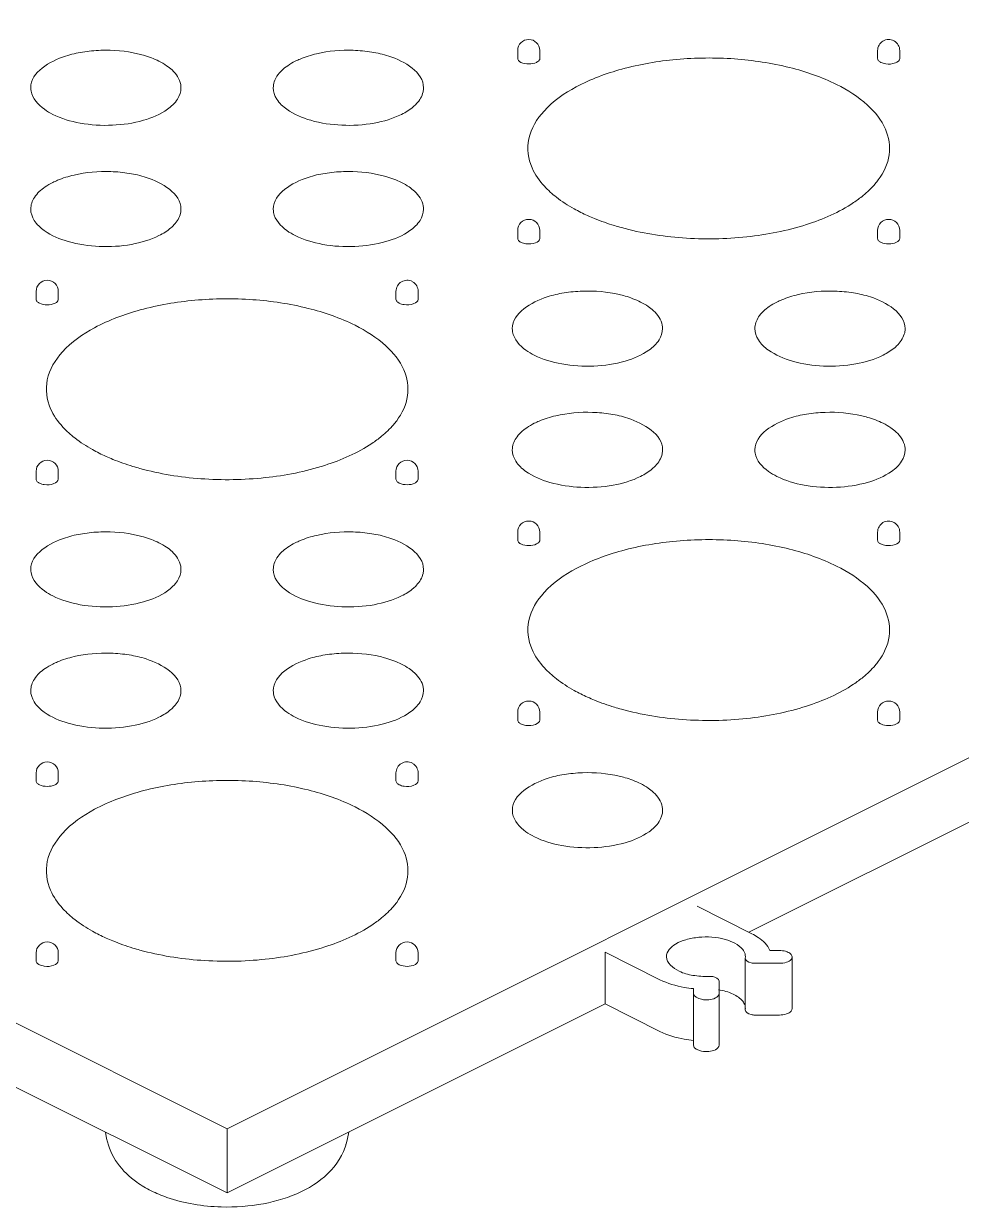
# Model space of a CAD drawing. Header units: millimetres. Extents: x 438 to 4638, y 478 to 3448.
# Drawn here: x 2987.7 to 3047.1, y 2394.3 to 2469.3 of the extents above; entities that cross this region are included whole.
import ezdxf

# ---------------------------------------------------------------- set-up
doc = ezdxf.new("R2010")
doc.units = ezdxf.units.MM

msp = doc.modelspace()

# ---------------------------------------------------------------- linework, layer by layer
at = {"lineweight": 5}
for p, q in [((3000.616, 2399.243), (2784.832, 2507.135)), ((3216.4, 2507.135), (3000.616, 2399.243)), ((3019.028, 2467.061), (3019.028, 2467.564)), ((3019.438, 2468.202), (3019.435, 2468.2)), ((3020.432, 2467.061), (3020.432, 2467.564)), ((3041.832, 2467.061), (3041.832, 2467.564)), ((3043.236, 2467.061), (3043.236, 2467.564)), ((3019.028, 2455.659), (3019.028, 2456.161)), ((3020.432, 2455.659), (3020.432, 2456.161)), ((3041.832, 2455.659), (3041.832, 2456.161)), ((3043.236, 2455.659), (3043.236, 2456.161)), ((2988.922, 2452.944), (2988.919, 2452.942)), ((2988.512, 2451.803), (2988.512, 2452.305)), ((2989.916, 2451.803), (2989.916, 2452.305)), ((3011.316, 2451.803), (3011.316, 2452.305)), ((3012.72, 2451.803), (3012.72, 2452.305)), ((2988.512, 2440.401), (2988.512, 2440.903)), ((2989.916, 2440.401), (2989.916, 2440.903)), ((3011.316, 2440.401), (3011.316, 2440.903)), ((3012.72, 2440.401), (3012.72, 2440.903)), ((3019.028, 2436.545), (3019.028, 2437.047)), ((3020.432, 2436.545), (3020.432, 2437.047)), ((3041.832, 2436.545), (3041.832, 2437.047)), ((3043.236, 2436.545), (3043.236, 2437.047)), ((3071.393, 2430.561), (3033.671, 2411.7)), ((3019.028, 2425.143), (3019.028, 2425.645)), ((3020.432, 2425.143), (3020.432, 2425.645)), ((3041.832, 2425.143), (3041.832, 2425.645)), ((3043.236, 2425.143), (3043.236, 2425.645)), ((2988.512, 2421.287), (2988.512, 2421.789)), ((2989.916, 2421.287), (2989.916, 2421.789)), ((3011.316, 2421.287), (3011.316, 2421.789)), ((3012.72, 2421.287), (3012.72, 2421.789)), ((3030.394, 2413.339), (3033.868, 2411.602)), ((3035, 2410.536), (3035.611, 2410.536)), ((2988.512, 2409.885), (2988.512, 2410.387)), ((2989.916, 2409.885), (2989.916, 2410.387)), ((3011.316, 2409.885), (3011.316, 2410.387)), ((3012.72, 2409.885), (3012.72, 2410.387)), ((3028.042, 2408.689), (3024.568, 2410.426)), ((3024.568, 2407.149), (3024.568, 2410.426)), ((3033.451, 2410.055), (3033.455, 2410.145)), ((3033.451, 2406.778), (3033.451, 2410.01)), ((3036.419, 2410.132), (3036.419, 2406.855)), ((3035.611, 2409.727), (3034.06, 2409.727)), ((3031.791, 2408.593), (3031.791, 2404.541)), ((3030.174, 2404.541), (3030.174, 2408.123)), ((3000.616, 2395.173), (2976.664, 2407.149)), ((3024.568, 2407.149), (3000.616, 2395.173)), ((3028.042, 2405.412), (3024.568, 2407.149)), ((3035.611, 2406.45), (3034.06, 2406.45)), ((2992.982, 2398.623), (2992.901, 2399.03)), ((3000.616, 2399.243), (3000.616, 2395.173)), ((3008.25, 2398.623), (3008.331, 2399.03))]:
    msp.add_line(p, q, dxfattribs=at)
for centre, radius, start, end in [((3019.73, 2467.564), 0.702, 0, 180), ((3042.534, 2467.564), 0.702, 61.60439, 180), ((3042.534, 2467.564), 0.702, 0, 59.73746), ((2996.489, 2465.204), 1.203, 359.97906, 9.90823), ((2989.374, 2465.203), 1.203, 179.97906, 189.90823), ((3025.667, 2463.647), 6.814, 227.83628, 232.08199), ((3004.743, 2457.518), 1.203, 179.97906, 189.90823), ((3011.858, 2457.519), 1.203, 359.97906, 9.90823), ((3028.532, 2468.35), 12.337, 243.50589, 247.92841), ((3019.73, 2456.161), 0.702, 0, 180), ((3042.534, 2456.161), 0.702, 0, 180), ((2989.214, 2452.305), 0.702, 0, 180), ((3012.018, 2452.305), 0.702, 61.60439, 180), ((3012.018, 2452.305), 0.702, 0, 59.73746), ((3019.89, 2449.945), 1.203, 179.97906, 189.90823), ((3027.005, 2449.946), 1.203, 359.97906, 9.90823), ((2995.151, 2448.389), 6.814, 227.83628, 232.08199), ((2998.016, 2453.092), 12.337, 243.50589, 247.92841), ((3035.26, 2442.26), 1.203, 179.97906, 189.90823), ((3042.374, 2442.261), 1.203, 359.97906, 9.90823), ((2989.214, 2440.903), 0.702, 0, 180), ((3012.018, 2440.903), 0.702, 0, 180), ((3019.73, 2437.047), 0.702, 0, 180), ((3042.534, 2437.047), 0.702, 61.60439, 180), ((3042.534, 2437.047), 0.702, 0, 59.73746), ((2989.374, 2434.687), 1.203, 179.97906, 189.90823), ((2996.489, 2434.687), 1.203, 359.97906, 9.90823), ((3025.667, 2433.131), 6.814, 227.83628, 232.08199), ((3011.858, 2427.003), 1.203, 359.97906, 9.90823), ((3004.743, 2427.002), 1.203, 179.97906, 189.90823), ((3019.73, 2425.645), 0.702, 0, 180), ((3028.532, 2437.833), 12.337, 243.50589, 247.92841), ((3042.534, 2425.645), 0.702, 0, 180), ((2989.214, 2421.789), 0.702, 0, 180), ((3012.018, 2421.789), 0.702, 61.60439, 180), ((3012.018, 2421.789), 0.702, 0, 59.73746), ((3027.006, 2419.429), 1.203, 359.97906, 9.90823), ((3019.891, 2419.428), 1.203, 179.97906, 189.90823), ((2995.151, 2417.873), 6.814, 227.83628, 232.08199), ((2998.016, 2422.575), 12.337, 243.50589, 247.92841), ((2989.214, 2410.387), 0.702, 0, 180), ((3012.018, 2410.387), 0.702, 0, 180)]:
    msp.add_arc(centre, radius, start, end, dxfattribs=at)
for points, knots in [([(2988.171, 2465.203), (2988.172, 2466.197), (2989.815, 2467.132), (2991.459, 2467.489), (2993.009, 2467.641), (2994.186, 2467.537), (2994.943, 2467.36)], [0, 0, 0, 0, 0.392375, 0.538072, 0.692789, 1, 1, 1, 1]), ([(3006.289, 2467.36), (3007.046, 2467.537), (3008.223, 2467.641), (3009.773, 2467.489), (3011.417, 2467.132), (3013.06, 2466.197), (3013.061, 2465.203)], [0, 0, 0, 0, 0.307211, 0.461928, 0.607625, 1, 1, 1, 1]), ([(2994.943, 2467.36), (2995.067, 2467.332), (2995.53, 2467.211), (2995.983, 2467.044), (2996.298, 2466.886)], [0, 0, 0, 0, 0.265295, 1, 1, 1, 1]), ([(3004.934, 2466.886), (3005.035, 2466.936), (3005.471, 2467.135), (3005.931, 2467.277), (3006.289, 2467.36)], [0, 0, 0, 0, 0.233733, 1, 1, 1, 1]), ([(3019.052, 2466.971), (3019.079, 2466.92), (3019.143, 2466.863), (3019.213, 2466.824), (3019.234, 2466.813)], [0, 0, 0, 0, 0.712516, 1, 1, 1, 1]), ([(3019.234, 2466.813), (3019.385, 2466.738), (3019.73, 2466.683), (3020.075, 2466.738), (3020.226, 2466.813)], [0, 0, 0, 0, 0.499885, 1, 1, 1, 1]), ([(3019.939, 2460.129), (3019.692, 2460.691), (3019.526, 2462.077), (3020.714, 2463.983), (3022.847, 2465.453), (3025.733, 2466.522), (3029.131, 2467.099), (3032.722, 2467.131), (3036.157, 2466.616), (3038.293, 2465.884), (3039.236, 2465.412)], [0, 0, 0, 0, 0.078775, 0.164918, 0.273604, 0.406369, 0.556496, 0.713298, 0.864779, 1, 1, 1, 1]), ([(3020.226, 2466.813), (3020.257, 2466.828), (3020.35, 2466.882), (3020.432, 2466.985), (3020.432, 2467.061)], [0, 0, 0, 0, 0.307677, 1, 1, 1, 1]), ([(3041.856, 2466.971), (3041.884, 2466.92), (3041.947, 2466.863), (3042.017, 2466.824), (3042.038, 2466.813)], [0, 0, 0, 0, 0.714475, 1, 1, 1, 1]), ([(3042.353, 2466.722), (3042.555, 2466.695), (3042.877, 2466.695), (3043.236, 2466.931), (3043.236, 2467.061)], [0, 0, 0, 0, 0.61016, 1, 1, 1, 1]), ([(2996.78, 2466.604), (2996.901, 2466.521), (2997.296, 2466.215), (2997.612, 2465.763), (2997.674, 2465.411)], [0, 0, 0, 0, 0.290409, 1, 1, 1, 1]), ([(3003.54, 2465.203), (3003.54, 2465.461), (3003.747, 2466.036), (3004.191, 2466.424), (3004.452, 2466.604)], [0, 0, 0, 0, 0.448376, 1, 1, 1, 1]), ([(3039.236, 2465.412), (3039.936, 2465.062), (3041.15, 2464.299), (3042.438, 2462.736), (3042.737, 2460.9), (3042.22, 2459.828), (3041.875, 2459.364)], [0, 0, 0, 0, 0.307753, 0.557418, 0.772592, 1, 1, 1, 1]), ([(2989.565, 2463.52), (2989.38, 2463.613), (2988.796, 2463.949), (2988.271, 2464.525), (2988.189, 2464.996)], [0, 0, 0, 0, 0.301911, 1, 1, 1, 1]), ([(2997.692, 2465.203), (2997.692, 2464.954), (2997.499, 2464.398), (2997.079, 2464.015), (2996.831, 2463.838)], [0, 0, 0, 0, 0.450829, 1, 1, 1, 1]), ([(3004.401, 2463.838), (3004.154, 2464.015), (3003.733, 2464.398), (3003.54, 2464.954), (3003.54, 2465.203)], [0, 0, 0, 0, 0.549171, 1, 1, 1, 1]), ([(3013.061, 2465.203), (3013.061, 2465.116), (3013.021, 2464.743), (3012.81, 2464.406), (3012.615, 2464.197)], [0, 0, 0, 0, 0.233438, 1, 1, 1, 1]), ([(2996.831, 2463.838), (2996.378, 2463.514), (2995.224, 2463.038), (2993.33, 2462.762), (2991.367, 2462.881), (2990.109, 2463.248), (2989.565, 2463.52)], [0, 0, 0, 0, 0.22187, 0.48602, 0.757803, 1, 1, 1, 1]), ([(3011.667, 2463.52), (3011.123, 2463.248), (3009.865, 2462.881), (3007.902, 2462.762), (3006.008, 2463.038), (3004.854, 2463.514), (3004.401, 2463.838)], [0, 0, 0, 0, 0.242197, 0.51398, 0.77813, 1, 1, 1, 1]), ([(3012.615, 2464.197), (3012.555, 2464.132), (3012.272, 2463.863), (3011.936, 2463.655), (3011.667, 2463.52)], [0, 0, 0, 0, 0.227969, 1, 1, 1, 1]), ([(3021.093, 2458.596), (3020.965, 2458.713), (3020.508, 2459.163), (3020.128, 2459.7), (3019.939, 2460.129)], [0, 0, 0, 0, 0.270676, 1, 1, 1, 1]), ([(2989.565, 2459.202), (2989.665, 2459.252), (2990.101, 2459.45), (2990.562, 2459.592), (2990.919, 2459.676)], [0, 0, 0, 0, 0.233733, 1, 1, 1, 1]), ([(2990.919, 2459.676), (2991.677, 2459.853), (2992.853, 2459.957), (2994.403, 2459.804), (2996.048, 2459.447), (2997.691, 2458.512), (2997.692, 2457.519)], [0, 0, 0, 0, 0.307211, 0.461928, 0.607625, 1, 1, 1, 1]), ([(3003.54, 2457.519), (3003.541, 2458.512), (3005.184, 2459.447), (3006.829, 2459.804), (3008.379, 2459.957), (3009.555, 2459.853), (3010.313, 2459.676)], [0, 0, 0, 0, 0.392375, 0.538072, 0.692789, 1, 1, 1, 1]), ([(3010.313, 2459.676), (3010.436, 2459.647), (3010.9, 2459.526), (3011.352, 2459.359), (3011.667, 2459.202)], [0, 0, 0, 0, 0.265295, 1, 1, 1, 1]), ([(3041.875, 2459.364), (3041.81, 2459.277), (3041.523, 2458.919), (3041.189, 2458.6), (3040.919, 2458.379)], [0, 0, 0, 0, 0.237015, 1, 1, 1, 1]), ([(2988.171, 2457.519), (2988.171, 2457.776), (2988.378, 2458.352), (2988.822, 2458.74), (2989.083, 2458.919)], [0, 0, 0, 0, 0.448376, 1, 1, 1, 1]), ([(3012.149, 2458.919), (3012.27, 2458.836), (3012.665, 2458.53), (3012.982, 2458.078), (3013.043, 2457.726)], [0, 0, 0, 0, 0.290409, 1, 1, 1, 1]), ([(3023.028, 2457.308), (3022.885, 2457.38), (3022.347, 2457.664), (3021.833, 2457.995), (3021.48, 2458.271)], [0, 0, 0, 0, 0.263158, 1, 1, 1, 1]), ([(3040.31, 2457.928), (3039.396, 2457.318), (3037.177, 2456.356), (3033.487, 2455.634), (3029.517, 2455.57), (3026.863, 2455.994), (3025.603, 2456.341)], [0, 0, 0, 0, 0.217513, 0.471777, 0.74107, 1, 1, 1, 1]), ([(2989.032, 2456.153), (2988.784, 2456.33), (2988.364, 2456.713), (2988.171, 2457.269), (2988.171, 2457.519)], [0, 0, 0, 0, 0.549171, 1, 1, 1, 1]), ([(2997.692, 2457.519), (2997.692, 2457.432), (2997.651, 2457.059), (2997.441, 2456.721), (2997.246, 2456.513)], [0, 0, 0, 0, 0.233438, 1, 1, 1, 1]), ([(3004.934, 2455.835), (3004.75, 2455.928), (3004.165, 2456.264), (3003.64, 2456.841), (3003.558, 2457.311)], [0, 0, 0, 0, 0.301911, 1, 1, 1, 1]), ([(3013.061, 2457.519), (3013.061, 2457.269), (3012.868, 2456.713), (3012.448, 2456.33), (3012.2, 2456.153)], [0, 0, 0, 0, 0.450829, 1, 1, 1, 1]), ([(2997.246, 2456.513), (2997.185, 2456.448), (2996.902, 2456.179), (2996.567, 2455.97), (2996.298, 2455.835)], [0, 0, 0, 0, 0.227969, 1, 1, 1, 1]), ([(3025.603, 2456.341), (3025.454, 2456.382), (3024.877, 2456.55), (3024.309, 2456.749), (3023.896, 2456.917)], [0, 0, 0, 0, 0.257593, 1, 1, 1, 1]), ([(2996.298, 2455.835), (2995.754, 2455.564), (2994.495, 2455.197), (2992.533, 2455.077), (2990.639, 2455.354), (2989.485, 2455.83), (2989.032, 2456.153)], [0, 0, 0, 0, 0.242197, 0.51398, 0.77813, 1, 1, 1, 1]), ([(3012.2, 2456.153), (3011.747, 2455.83), (3010.593, 2455.354), (3008.699, 2455.077), (3006.737, 2455.197), (3005.478, 2455.564), (3004.934, 2455.835)], [0, 0, 0, 0, 0.22187, 0.48602, 0.757803, 1, 1, 1, 1]), ([(3019.052, 2455.569), (3019.08, 2455.518), (3019.143, 2455.461), (3019.213, 2455.422), (3019.234, 2455.411)], [0, 0, 0, 0, 0.714475, 1, 1, 1, 1]), ([(3019.549, 2455.32), (3019.751, 2455.293), (3020.073, 2455.293), (3020.432, 2455.529), (3020.432, 2455.659)], [0, 0, 0, 0, 0.61016, 1, 1, 1, 1]), ([(3041.856, 2455.569), (3041.884, 2455.518), (3041.947, 2455.461), (3042.017, 2455.422), (3042.038, 2455.411)], [0, 0, 0, 0, 0.712516, 1, 1, 1, 1]), ([(3043.031, 2455.411), (3043.061, 2455.426), (3043.154, 2455.48), (3043.236, 2455.583), (3043.236, 2455.659)], [0, 0, 0, 0, 0.307677, 1, 1, 1, 1]), ([(3042.038, 2455.411), (3042.189, 2455.336), (3042.534, 2455.281), (3042.879, 2455.336), (3043.031, 2455.411)], [0, 0, 0, 0, 0.499885, 1, 1, 1, 1]), ([(2989.423, 2444.87), (2989.176, 2445.433), (2989.01, 2446.818), (2990.197, 2448.725), (2992.331, 2450.194), (2995.217, 2451.264), (2998.615, 2451.84), (3002.206, 2451.873), (3005.641, 2451.357), (3007.777, 2450.626), (3008.72, 2450.154)], [0, 0, 0, 0, 0.078775, 0.164918, 0.273604, 0.406369, 0.556496, 0.713298, 0.864779, 1, 1, 1, 1]), ([(2989.71, 2451.555), (2989.741, 2451.57), (2989.834, 2451.624), (2989.916, 2451.727), (2989.916, 2451.803)], [0, 0, 0, 0, 0.307677, 1, 1, 1, 1]), ([(3011.836, 2451.464), (3012.039, 2451.437), (3012.36, 2451.437), (3012.72, 2451.673), (3012.72, 2451.803)], [0, 0, 0, 0, 0.61016, 1, 1, 1, 1]), ([(3018.687, 2449.945), (3018.688, 2450.939), (3020.331, 2451.874), (3021.976, 2452.231), (3023.526, 2452.383), (3024.702, 2452.279), (3025.46, 2452.102)], [0, 0, 0, 0, 0.392375, 0.538072, 0.692789, 1, 1, 1, 1]), ([(3025.46, 2452.102), (3025.583, 2452.074), (3026.047, 2451.953), (3026.499, 2451.786), (3026.814, 2451.628)], [0, 0, 0, 0, 0.265295, 1, 1, 1, 1]), ([(3035.451, 2451.628), (3035.551, 2451.678), (3035.987, 2451.877), (3036.448, 2452.019), (3036.805, 2452.102)], [0, 0, 0, 0, 0.233733, 1, 1, 1, 1]), ([(3036.805, 2452.102), (3037.562, 2452.279), (3038.739, 2452.383), (3040.289, 2452.231), (3041.933, 2451.874), (3043.576, 2450.939), (3043.577, 2449.945)], [0, 0, 0, 0, 0.307211, 0.461928, 0.607625, 1, 1, 1, 1]), ([(2988.536, 2451.712), (2988.563, 2451.662), (2988.627, 2451.605), (2988.697, 2451.566), (2988.718, 2451.555)], [0, 0, 0, 0, 0.712516, 1, 1, 1, 1]), ([(2988.718, 2451.555), (2988.869, 2451.48), (2989.214, 2451.425), (2989.559, 2451.48), (2989.71, 2451.555)], [0, 0, 0, 0, 0.499885, 1, 1, 1, 1]), ([(3011.34, 2451.712), (3011.367, 2451.662), (3011.431, 2451.605), (3011.501, 2451.565), (3011.522, 2451.555)], [0, 0, 0, 0, 0.714475, 1, 1, 1, 1]), ([(3027.296, 2451.346), (3027.417, 2451.263), (3027.812, 2450.957), (3028.129, 2450.505), (3028.19, 2450.153)], [0, 0, 0, 0, 0.290409, 1, 1, 1, 1]), ([(3034.056, 2449.945), (3034.056, 2450.202), (3034.263, 2450.778), (3034.707, 2451.166), (3034.968, 2451.346)], [0, 0, 0, 0, 0.448376, 1, 1, 1, 1]), ([(3008.72, 2450.154), (3009.42, 2449.804), (3010.633, 2449.041), (3011.922, 2447.478), (3012.221, 2445.642), (3011.704, 2444.57), (3011.359, 2444.106)], [0, 0, 0, 0, 0.307753, 0.557418, 0.772592, 1, 1, 1, 1]), ([(3020.081, 2448.262), (3019.897, 2448.354), (3019.312, 2448.691), (3018.787, 2449.267), (3018.705, 2449.738)], [0, 0, 0, 0, 0.301911, 1, 1, 1, 1]), ([(3028.208, 2449.945), (3028.208, 2449.695), (3028.015, 2449.139), (3027.595, 2448.757), (3027.347, 2448.58)], [0, 0, 0, 0, 0.450829, 1, 1, 1, 1]), ([(3034.917, 2448.58), (3034.67, 2448.757), (3034.249, 2449.139), (3034.057, 2449.695), (3034.056, 2449.945)], [0, 0, 0, 0, 0.549171, 1, 1, 1, 1]), ([(3043.577, 2449.945), (3043.577, 2449.858), (3043.537, 2449.485), (3043.326, 2449.148), (3043.131, 2448.939)], [0, 0, 0, 0, 0.233438, 1, 1, 1, 1]), ([(3043.131, 2448.939), (3043.071, 2448.874), (3042.788, 2448.605), (3042.452, 2448.397), (3042.183, 2448.262)], [0, 0, 0, 0, 0.227969, 1, 1, 1, 1]), ([(3027.347, 2448.58), (3026.894, 2448.256), (3025.74, 2447.78), (3023.846, 2447.504), (3021.884, 2447.623), (3020.625, 2447.99), (3020.081, 2448.262)], [0, 0, 0, 0, 0.22187, 0.48602, 0.757803, 1, 1, 1, 1]), ([(3042.183, 2448.262), (3041.639, 2447.99), (3040.381, 2447.623), (3038.418, 2447.504), (3036.524, 2447.78), (3035.371, 2448.256), (3034.917, 2448.58)], [0, 0, 0, 0, 0.242197, 0.51398, 0.77813, 1, 1, 1, 1]), ([(2990.577, 2443.338), (2990.448, 2443.455), (2989.991, 2443.905), (2989.612, 2444.442), (2989.423, 2444.87)], [0, 0, 0, 0, 0.270676, 1, 1, 1, 1]), ([(3020.081, 2443.944), (3020.181, 2443.994), (3020.618, 2444.192), (3021.078, 2444.334), (3021.436, 2444.418)], [0, 0, 0, 0, 0.233733, 1, 1, 1, 1]), ([(3021.436, 2444.418), (3022.193, 2444.595), (3023.37, 2444.699), (3024.92, 2444.546), (3026.564, 2444.189), (3028.207, 2443.254), (3028.208, 2442.261)], [0, 0, 0, 0, 0.307211, 0.461928, 0.607625, 1, 1, 1, 1]), ([(3034.056, 2442.261), (3034.057, 2443.254), (3035.7, 2444.189), (3037.345, 2444.546), (3038.895, 2444.699), (3040.071, 2444.595), (3040.829, 2444.418)], [0, 0, 0, 0, 0.392375, 0.538072, 0.692789, 1, 1, 1, 1]), ([(3040.829, 2444.418), (3040.952, 2444.389), (3041.416, 2444.268), (3041.868, 2444.101), (3042.183, 2443.944)], [0, 0, 0, 0, 0.265295, 1, 1, 1, 1]), ([(3011.359, 2444.106), (3011.294, 2444.019), (3011.007, 2443.661), (3010.673, 2443.342), (3010.403, 2443.12)], [0, 0, 0, 0, 0.237015, 1, 1, 1, 1]), ([(3018.687, 2442.261), (3018.687, 2442.518), (3018.894, 2443.094), (3019.338, 2443.482), (3019.599, 2443.661)], [0, 0, 0, 0, 0.448376, 1, 1, 1, 1]), ([(3042.666, 2443.661), (3042.786, 2443.578), (3043.182, 2443.272), (3043.498, 2442.82), (3043.559, 2442.468)], [0, 0, 0, 0, 0.290409, 1, 1, 1, 1]), ([(2992.512, 2442.05), (2992.369, 2442.122), (2991.831, 2442.406), (2991.317, 2442.737), (2990.964, 2443.013)], [0, 0, 0, 0, 0.263158, 1, 1, 1, 1]), ([(3009.793, 2442.67), (3008.88, 2442.059), (3006.661, 2441.098), (3002.97, 2440.376), (2999, 2440.312), (2996.347, 2440.736), (2995.087, 2441.083)], [0, 0, 0, 0, 0.217513, 0.471777, 0.74107, 1, 1, 1, 1]), ([(3019.548, 2440.895), (3019.3, 2441.072), (3018.88, 2441.455), (3018.687, 2442.011), (3018.687, 2442.261)], [0, 0, 0, 0, 0.549171, 1, 1, 1, 1]), ([(3028.208, 2442.261), (3028.208, 2442.174), (3028.168, 2441.801), (3027.957, 2441.463), (3027.762, 2441.255)], [0, 0, 0, 0, 0.233438, 1, 1, 1, 1]), ([(3035.451, 2440.577), (3035.266, 2440.67), (3034.681, 2441.006), (3034.156, 2441.582), (3034.074, 2442.053)], [0, 0, 0, 0, 0.301911, 1, 1, 1, 1]), ([(3043.577, 2442.261), (3043.577, 2442.011), (3043.384, 2441.455), (3042.964, 2441.072), (3042.716, 2440.895)], [0, 0, 0, 0, 0.450829, 1, 1, 1, 1]), ([(2995.087, 2441.083), (2994.937, 2441.124), (2994.361, 2441.291), (2993.793, 2441.491), (2993.38, 2441.659)], [0, 0, 0, 0, 0.257593, 1, 1, 1, 1]), ([(3026.814, 2440.577), (3026.27, 2440.305), (3025.012, 2439.939), (3023.049, 2439.819), (3021.155, 2440.095), (3020.001, 2440.572), (3019.548, 2440.895)], [0, 0, 0, 0, 0.242197, 0.51398, 0.77813, 1, 1, 1, 1]), ([(3027.762, 2441.255), (3027.702, 2441.19), (3027.419, 2440.921), (3027.083, 2440.712), (3026.814, 2440.577)], [0, 0, 0, 0, 0.227969, 1, 1, 1, 1]), ([(3042.716, 2440.895), (3042.263, 2440.572), (3041.109, 2440.095), (3039.216, 2439.819), (3037.253, 2439.939), (3035.995, 2440.305), (3035.451, 2440.577)], [0, 0, 0, 0, 0.22187, 0.48602, 0.757803, 1, 1, 1, 1]), ([(2988.536, 2440.31), (2988.563, 2440.26), (2988.627, 2440.203), (2988.697, 2440.163), (2988.718, 2440.153)], [0, 0, 0, 0, 0.714475, 1, 1, 1, 1]), ([(2989.032, 2440.062), (2989.234, 2440.035), (2989.556, 2440.035), (2989.916, 2440.271), (2989.916, 2440.401)], [0, 0, 0, 0, 0.61016, 1, 1, 1, 1]), ([(3011.34, 2440.31), (3011.367, 2440.26), (3011.431, 2440.203), (3011.501, 2440.163), (3011.522, 2440.153)], [0, 0, 0, 0, 0.712516, 1, 1, 1, 1]), ([(3011.522, 2440.153), (3011.673, 2440.078), (3012.018, 2440.023), (3012.363, 2440.078), (3012.514, 2440.153)], [0, 0, 0, 0, 0.499885, 1, 1, 1, 1]), ([(3012.514, 2440.153), (3012.545, 2440.168), (3012.638, 2440.222), (3012.72, 2440.325), (3012.72, 2440.401)], [0, 0, 0, 0, 0.307677, 1, 1, 1, 1]), ([(2988.171, 2434.687), (2988.172, 2435.68), (2989.815, 2436.616), (2991.459, 2436.972), (2993.009, 2437.125), (2994.186, 2437.021), (2994.943, 2436.844)], [0, 0, 0, 0, 0.392375, 0.538072, 0.692789, 1, 1, 1, 1]), ([(2994.943, 2436.844), (2995.067, 2436.815), (2995.53, 2436.695), (2995.983, 2436.527), (2996.298, 2436.37)], [0, 0, 0, 0, 0.265295, 1, 1, 1, 1]), ([(3004.934, 2436.37), (3005.035, 2436.42), (3005.471, 2436.619), (3005.931, 2436.761), (3006.289, 2436.844)], [0, 0, 0, 0, 0.233733, 1, 1, 1, 1]), ([(3006.289, 2436.844), (3007.046, 2437.021), (3008.223, 2437.125), (3009.773, 2436.972), (3011.417, 2436.616), (3013.06, 2435.68), (3013.061, 2434.687)], [0, 0, 0, 0, 0.307211, 0.461928, 0.607625, 1, 1, 1, 1]), ([(2996.78, 2436.088), (2996.901, 2436.005), (2997.296, 2435.699), (2997.612, 2435.247), (2997.674, 2434.894)], [0, 0, 0, 0, 0.290409, 1, 1, 1, 1]), ([(3003.54, 2434.687), (3003.54, 2434.944), (3003.747, 2435.52), (3004.191, 2435.908), (3004.452, 2436.088)], [0, 0, 0, 0, 0.448376, 1, 1, 1, 1]), ([(3019.052, 2436.454), (3019.079, 2436.404), (3019.143, 2436.347), (3019.213, 2436.307), (3019.234, 2436.297)], [0, 0, 0, 0, 0.712516, 1, 1, 1, 1]), ([(3019.234, 2436.297), (3019.385, 2436.222), (3019.73, 2436.167), (3020.075, 2436.221), (3020.226, 2436.297)], [0, 0, 0, 0, 0.499885, 1, 1, 1, 1]), ([(3019.939, 2429.612), (3019.692, 2430.175), (3019.526, 2431.56), (3020.714, 2433.467), (3022.847, 2434.936), (3025.733, 2436.006), (3029.131, 2436.582), (3032.722, 2436.614), (3036.157, 2436.099), (3038.293, 2435.368), (3039.236, 2434.896)], [0, 0, 0, 0, 0.078775, 0.164918, 0.273604, 0.406369, 0.556496, 0.713298, 0.864779, 1, 1, 1, 1]), ([(3020.226, 2436.297), (3020.257, 2436.312), (3020.35, 2436.366), (3020.432, 2436.469), (3020.432, 2436.545)], [0, 0, 0, 0, 0.307677, 1, 1, 1, 1]), ([(3041.856, 2436.454), (3041.884, 2436.404), (3041.947, 2436.347), (3042.017, 2436.307), (3042.038, 2436.297)], [0, 0, 0, 0, 0.714475, 1, 1, 1, 1]), ([(3042.353, 2436.206), (3042.555, 2436.179), (3042.877, 2436.179), (3043.236, 2436.415), (3043.236, 2436.545)], [0, 0, 0, 0, 0.61016, 1, 1, 1, 1]), ([(2997.692, 2434.687), (2997.692, 2434.437), (2997.499, 2433.881), (2997.079, 2433.498), (2996.831, 2433.322)], [0, 0, 0, 0, 0.450829, 1, 1, 1, 1]), ([(3004.401, 2433.322), (3004.154, 2433.498), (3003.733, 2433.881), (3003.54, 2434.437), (3003.54, 2434.687)], [0, 0, 0, 0, 0.549171, 1, 1, 1, 1]), ([(3013.061, 2434.687), (3013.061, 2434.6), (3013.021, 2434.227), (3012.81, 2433.89), (3012.615, 2433.681)], [0, 0, 0, 0, 0.233438, 1, 1, 1, 1]), ([(3039.236, 2434.896), (3039.936, 2434.546), (3041.15, 2433.783), (3042.438, 2432.22), (3042.737, 2430.384), (3042.22, 2429.312), (3041.875, 2428.848)], [0, 0, 0, 0, 0.307753, 0.557418, 0.772592, 1, 1, 1, 1]), ([(2989.565, 2433.004), (2989.38, 2433.096), (2988.796, 2433.433), (2988.271, 2434.009), (2988.189, 2434.48)], [0, 0, 0, 0, 0.301911, 1, 1, 1, 1]), ([(2996.831, 2433.322), (2996.378, 2432.998), (2995.224, 2432.522), (2993.33, 2432.246), (2991.367, 2432.365), (2990.109, 2432.732), (2989.565, 2433.004)], [0, 0, 0, 0, 0.22187, 0.48602, 0.757803, 1, 1, 1, 1]), ([(3011.667, 2433.004), (3011.123, 2432.732), (3009.865, 2432.365), (3007.902, 2432.246), (3006.008, 2432.522), (3004.854, 2432.998), (3004.401, 2433.322)], [0, 0, 0, 0, 0.242197, 0.51398, 0.77813, 1, 1, 1, 1]), ([(3012.615, 2433.681), (3012.555, 2433.616), (3012.272, 2433.347), (3011.936, 2433.138), (3011.667, 2433.004)], [0, 0, 0, 0, 0.227969, 1, 1, 1, 1]), ([(2990.919, 2429.16), (2991.677, 2429.336), (2992.853, 2429.44), (2994.403, 2429.288), (2996.048, 2428.931), (2997.691, 2427.996), (2997.692, 2427.002)], [0, 0, 0, 0, 0.307211, 0.461928, 0.607625, 1, 1, 1, 1]), ([(3003.54, 2427.002), (3003.541, 2427.996), (3005.184, 2428.931), (3006.829, 2429.288), (3008.379, 2429.44), (3009.555, 2429.336), (3010.313, 2429.16)], [0, 0, 0, 0, 0.392375, 0.538072, 0.692789, 1, 1, 1, 1]), ([(3021.093, 2428.08), (3020.965, 2428.197), (3020.508, 2428.647), (3020.128, 2429.184), (3019.939, 2429.612)], [0, 0, 0, 0, 0.270676, 1, 1, 1, 1]), ([(2989.565, 2428.686), (2989.665, 2428.736), (2990.101, 2428.934), (2990.562, 2429.076), (2990.919, 2429.16)], [0, 0, 0, 0, 0.233733, 1, 1, 1, 1]), ([(3010.313, 2429.16), (3010.436, 2429.131), (3010.9, 2429.01), (3011.352, 2428.843), (3011.667, 2428.686)], [0, 0, 0, 0, 0.265295, 1, 1, 1, 1]), ([(3041.875, 2428.848), (3041.81, 2428.76), (3041.523, 2428.403), (3041.189, 2428.084), (3040.919, 2427.862)], [0, 0, 0, 0, 0.237015, 1, 1, 1, 1]), ([(2988.171, 2427.002), (2988.171, 2427.26), (2988.378, 2427.836), (2988.822, 2428.224), (2989.083, 2428.403)], [0, 0, 0, 0, 0.448376, 1, 1, 1, 1]), ([(3012.149, 2428.403), (3012.27, 2428.32), (3012.665, 2428.014), (3012.982, 2427.562), (3013.043, 2427.21)], [0, 0, 0, 0, 0.290409, 1, 1, 1, 1]), ([(3023.028, 2426.792), (3022.885, 2426.864), (3022.347, 2427.147), (3021.833, 2427.479), (3021.48, 2427.755)], [0, 0, 0, 0, 0.263158, 1, 1, 1, 1]), ([(3040.31, 2427.412), (3039.396, 2426.801), (3037.177, 2425.84), (3033.487, 2425.118), (3029.517, 2425.054), (3026.863, 2425.477), (3025.603, 2425.825)], [0, 0, 0, 0, 0.217513, 0.471777, 0.74107, 1, 1, 1, 1]), ([(2989.032, 2425.637), (2988.784, 2425.814), (2988.364, 2426.197), (2988.171, 2426.753), (2988.171, 2427.002)], [0, 0, 0, 0, 0.549171, 1, 1, 1, 1]), ([(2997.692, 2427.002), (2997.692, 2426.916), (2997.651, 2426.543), (2997.441, 2426.205), (2997.246, 2425.996)], [0, 0, 0, 0, 0.233438, 1, 1, 1, 1]), ([(3004.934, 2425.319), (3004.75, 2425.412), (3004.165, 2425.748), (3003.64, 2426.324), (3003.558, 2426.795)], [0, 0, 0, 0, 0.301911, 1, 1, 1, 1]), ([(3013.061, 2427.002), (3013.061, 2426.753), (3012.868, 2426.197), (3012.448, 2425.814), (3012.2, 2425.637)], [0, 0, 0, 0, 0.450829, 1, 1, 1, 1]), ([(3025.603, 2425.825), (3025.454, 2425.866), (3024.877, 2426.033), (3024.309, 2426.233), (3023.896, 2426.401)], [0, 0, 0, 0, 0.257593, 1, 1, 1, 1]), ([(2996.298, 2425.319), (2995.754, 2425.047), (2994.495, 2424.681), (2992.533, 2424.561), (2990.639, 2424.837), (2989.485, 2425.313), (2989.032, 2425.637)], [0, 0, 0, 0, 0.242197, 0.51398, 0.77813, 1, 1, 1, 1]), ([(2997.246, 2425.996), (2997.185, 2425.932), (2996.902, 2425.663), (2996.567, 2425.454), (2996.298, 2425.319)], [0, 0, 0, 0, 0.227969, 1, 1, 1, 1]), ([(3012.2, 2425.637), (3011.747, 2425.313), (3010.593, 2424.837), (3008.699, 2424.561), (3006.737, 2424.681), (3005.478, 2425.047), (3004.934, 2425.319)], [0, 0, 0, 0, 0.22187, 0.48602, 0.757803, 1, 1, 1, 1]), ([(3019.052, 2425.052), (3019.08, 2425.002), (3019.143, 2424.945), (3019.213, 2424.905), (3019.234, 2424.895)], [0, 0, 0, 0, 0.714475, 1, 1, 1, 1]), ([(3019.549, 2424.804), (3019.751, 2424.777), (3020.073, 2424.777), (3020.432, 2425.013), (3020.432, 2425.143)], [0, 0, 0, 0, 0.61016, 1, 1, 1, 1]), ([(3041.856, 2425.052), (3041.884, 2425.002), (3041.947, 2424.945), (3042.017, 2424.905), (3042.038, 2424.895)], [0, 0, 0, 0, 0.712516, 1, 1, 1, 1]), ([(3042.038, 2424.895), (3042.189, 2424.819), (3042.534, 2424.765), (3042.879, 2424.819), (3043.031, 2424.895)], [0, 0, 0, 0, 0.499885, 1, 1, 1, 1]), ([(3043.031, 2424.895), (3043.061, 2424.91), (3043.154, 2424.964), (3043.236, 2425.067), (3043.236, 2425.143)], [0, 0, 0, 0, 0.307677, 1, 1, 1, 1]), ([(3018.688, 2419.428), (3018.689, 2420.422), (3020.332, 2421.357), (3021.977, 2421.714), (3023.527, 2421.866), (3024.703, 2421.762), (3025.461, 2421.586)], [0, 0, 0, 0, 0.392375, 0.538072, 0.692789, 1, 1, 1, 1]), ([(2988.536, 2421.196), (2988.563, 2421.146), (2988.627, 2421.089), (2988.697, 2421.049), (2988.718, 2421.039)], [0, 0, 0, 0, 0.712516, 1, 1, 1, 1]), ([(2988.718, 2421.039), (2988.869, 2420.963), (2989.214, 2420.909), (2989.559, 2420.963), (2989.71, 2421.039)], [0, 0, 0, 0, 0.499885, 1, 1, 1, 1]), ([(2989.423, 2414.354), (2989.176, 2414.917), (2989.01, 2416.302), (2990.197, 2418.209), (2992.331, 2419.678), (2995.217, 2420.748), (2998.615, 2421.324), (3002.206, 2421.356), (3005.641, 2420.841), (3007.777, 2420.11), (3008.72, 2419.638)], [0, 0, 0, 0, 0.078775, 0.164918, 0.273604, 0.406369, 0.556496, 0.713298, 0.864779, 1, 1, 1, 1]), ([(2989.71, 2421.039), (2989.741, 2421.054), (2989.834, 2421.108), (2989.916, 2421.211), (2989.916, 2421.287)], [0, 0, 0, 0, 0.307677, 1, 1, 1, 1]), ([(3011.34, 2421.196), (3011.367, 2421.146), (3011.431, 2421.089), (3011.501, 2421.049), (3011.522, 2421.039)], [0, 0, 0, 0, 0.714475, 1, 1, 1, 1]), ([(3011.836, 2420.948), (3012.039, 2420.921), (3012.36, 2420.921), (3012.72, 2421.157), (3012.72, 2421.287)], [0, 0, 0, 0, 0.61016, 1, 1, 1, 1]), ([(3025.461, 2421.586), (3025.584, 2421.557), (3026.048, 2421.436), (3026.5, 2421.269), (3026.815, 2421.112)], [0, 0, 0, 0, 0.265295, 1, 1, 1, 1]), ([(3027.297, 2420.829), (3027.418, 2420.746), (3027.813, 2420.44), (3028.13, 2419.988), (3028.191, 2419.636)], [0, 0, 0, 0, 0.290409, 1, 1, 1, 1]), ([(3008.72, 2419.638), (3009.42, 2419.288), (3010.633, 2418.524), (3011.922, 2416.962), (3012.221, 2415.126), (3011.704, 2414.054), (3011.359, 2413.59)], [0, 0, 0, 0, 0.307753, 0.557418, 0.772592, 1, 1, 1, 1]), ([(3020.082, 2417.745), (3019.898, 2417.838), (3019.313, 2418.174), (3018.788, 2418.75), (3018.706, 2419.221)], [0, 0, 0, 0, 0.301911, 1, 1, 1, 1]), ([(3028.209, 2419.428), (3028.209, 2419.179), (3028.016, 2418.623), (3027.596, 2418.24), (3027.348, 2418.063)], [0, 0, 0, 0, 0.450829, 1, 1, 1, 1]), ([(3027.348, 2418.063), (3026.895, 2417.739), (3025.741, 2417.263), (3023.847, 2416.987), (3021.885, 2417.107), (3020.626, 2417.473), (3020.082, 2417.745)], [0, 0, 0, 0, 0.22187, 0.48602, 0.757803, 1, 1, 1, 1]), ([(2990.577, 2412.822), (2990.448, 2412.938), (2989.991, 2413.388), (2989.612, 2413.926), (2989.423, 2414.354)], [0, 0, 0, 0, 0.270676, 1, 1, 1, 1]), ([(3011.359, 2413.59), (3011.294, 2413.502), (3011.007, 2413.144), (3010.673, 2412.826), (3010.403, 2412.604)], [0, 0, 0, 0, 0.237015, 1, 1, 1, 1]), ([(2992.512, 2411.534), (2992.369, 2411.606), (2991.831, 2411.889), (2991.317, 2412.221), (2990.964, 2412.497)], [0, 0, 0, 0, 0.263158, 1, 1, 1, 1]), ([(3009.793, 2412.154), (3008.88, 2411.543), (3006.661, 2410.582), (3002.97, 2409.86), (2999, 2409.796), (2996.347, 2410.219), (2995.087, 2410.567)], [0, 0, 0, 0, 0.217513, 0.471777, 0.74107, 1, 1, 1, 1]), ([(3033.289, 2410.597), (3033.027, 2410.936), (3032.043, 2411.361), (3030.783, 2411.451), (3029.711, 2411.254), (3028.943, 2410.966), (3028.453, 2410.474), (3028.453, 2410.145)], [0, 0, 0, 0, 0.234261, 0.5407, 0.690411, 0.82047, 1, 1, 1, 1]), ([(3033.868, 2411.602), (3034.006, 2411.533), (3034.458, 2411.276), (3034.867, 2410.881), (3035, 2410.536)], [0, 0, 0, 0, 0.293676, 1, 1, 1, 1]), ([(2995.087, 2410.567), (2994.937, 2410.608), (2994.361, 2410.775), (2993.793, 2410.975), (2993.38, 2411.143)], [0, 0, 0, 0, 0.257593, 1, 1, 1, 1]), ([(3033.457, 2410.145), (3033.457, 2410.264), (3033.407, 2410.428), (3033.316, 2410.562), (3033.289, 2410.597)], [0, 0, 0, 0, 0.729296, 1, 1, 1, 1]), ([(3035.611, 2410.536), (3035.741, 2410.536), (3035.912, 2410.516), (3036.074, 2410.464), (3036.111, 2410.449)], [0, 0, 0, 0, 0.766508, 1, 1, 1, 1]), ([(2988.536, 2409.794), (2988.563, 2409.743), (2988.627, 2409.687), (2988.697, 2409.647), (2988.718, 2409.637)], [0, 0, 0, 0, 0.714475, 1, 1, 1, 1]), ([(2989.032, 2409.546), (2989.234, 2409.519), (2989.556, 2409.519), (2989.916, 2409.755), (2989.916, 2409.885)], [0, 0, 0, 0, 0.61016, 1, 1, 1, 1]), ([(3011.34, 2409.794), (3011.367, 2409.744), (3011.431, 2409.687), (3011.501, 2409.647), (3011.522, 2409.637)], [0, 0, 0, 0, 0.712516, 1, 1, 1, 1]), ([(3012.514, 2409.637), (3012.545, 2409.652), (3012.638, 2409.706), (3012.72, 2409.809), (3012.72, 2409.885)], [0, 0, 0, 0, 0.307677, 1, 1, 1, 1]), ([(3028.453, 2410.145), (3028.454, 2409.74), (3029.166, 2409.18), (3030.144, 2408.934), (3030.799, 2408.885), (3031.137, 2408.897)], [0, 0, 0, 0, 0.386721, 0.677283, 1, 1, 1, 1]), ([(3034.06, 2409.727), (3033.978, 2409.727), (3033.76, 2409.74), (3033.428, 2409.898), (3033.451, 2410.055)], [0, 0, 0, 0, 0.340556, 1, 1, 1, 1]), ([(3036.419, 2410.132), (3036.419, 2410.076), (3036.338, 2409.907), (3036.028, 2409.765), (3035.762, 2409.727), (3035.611, 2409.727)], [0, 0, 0, 0, 0.171507, 0.531423, 1, 1, 1, 1]), ([(3036.111, 2410.449), (3036.156, 2410.432), (3036.29, 2410.37), (3036.419, 2410.235), (3036.419, 2410.132)], [0, 0, 0, 0, 0.318316, 1, 1, 1, 1]), ([(3011.522, 2409.637), (3011.673, 2409.561), (3012.018, 2409.507), (3012.363, 2409.561), (3012.514, 2409.637)], [0, 0, 0, 0, 0.499885, 1, 1, 1, 1]), ([(3030.174, 2408.123), (3029.976, 2408.142), (3029.246, 2408.241), (3028.524, 2408.448), (3028.042, 2408.689)], [0, 0, 0, 0, 0.26934, 1, 1, 1, 1]), ([(3031.137, 2408.897), (3031.219, 2408.9), (3031.448, 2408.891), (3031.791, 2408.759), (3031.791, 2408.593)], [0, 0, 0, 0, 0.330935, 1, 1, 1, 1]), ([(3031.791, 2407.818), (3031.791, 2407.694), (3031.538, 2407.48), (3031.125, 2407.407), (3030.649, 2407.407), (3030.174, 2407.61), (3030.174, 2407.818)], [0, 0, 0, 0, 0.196386, 0.422921, 0.670262, 1, 1, 1, 1]), ([(3033.29, 2407.318), (3033.136, 2407.519), (3032.629, 2407.849), (3032.067, 2408.002), (3031.745, 2408.055)], [0, 0, 0, 0, 0.436748, 1, 1, 1, 1]), ([(3033.457, 2406.868), (3033.457, 2406.986), (3033.407, 2407.15), (3033.317, 2407.284), (3033.29, 2407.318)], [0, 0, 0, 0, 0.729359, 1, 1, 1, 1]), ([(3034.06, 2406.45), (3033.978, 2406.45), (3033.76, 2406.463), (3033.428, 2406.621), (3033.451, 2406.778)], [0, 0, 0, 0, 0.340556, 1, 1, 1, 1]), ([(3036.419, 2406.855), (3036.419, 2406.799), (3036.337, 2406.631), (3036.028, 2406.487), (3035.762, 2406.45), (3035.611, 2406.45)], [0, 0, 0, 0, 0.171787, 0.531269, 1, 1, 1, 1]), ([(3030.174, 2404.846), (3029.976, 2404.865), (3029.246, 2404.964), (3028.524, 2405.171), (3028.042, 2405.412)], [0, 0, 0, 0, 0.26934, 1, 1, 1, 1]), ([(3031.791, 2404.541), (3031.791, 2404.417), (3031.537, 2404.203), (3031.125, 2404.13), (3030.649, 2404.13), (3030.174, 2404.333), (3030.174, 2404.541)], [0, 0, 0, 0, 0.196387, 0.42297, 0.670307, 1, 1, 1, 1]), ([(2992.982, 2398.623), (2993.093, 2398.064), (2993.58, 2396.988), (2994.425, 2396.189), (2994.89, 2395.858)], [0, 0, 0, 0, 0.499592, 1, 1, 1, 1]), ([(3000.239, 2394.291), (3001.134, 2394.265), (3002.879, 2394.391), (3005.306, 2395.118), (3007.319, 2396.462), (3008.103, 2397.882), (3008.25, 2398.623)], [0, 0, 0, 0, 0.274382, 0.531637, 0.768545, 1, 1, 1, 1]), ([(2995.801, 2395.314), (2996.124, 2395.153), (2997.536, 2394.569), (2999.075, 2394.324), (3000.239, 2394.291)], [0, 0, 0, 0, 0.236578, 1, 1, 1, 1])]:
    msp.add_open_spline(points, degree=3, knots=knots, dxfattribs=at)
for points in [[(2996.298, 2466.886), (2996.464, 2466.803), (2996.627, 2466.709), (2996.78, 2466.604)], [(3004.452, 2466.604), (3004.605, 2466.709), (3004.768, 2466.803), (3004.934, 2466.886)], [(3019.028, 2467.061), (3019.028, 2467.03), (3019.037, 2466.998), (3019.052, 2466.971)], [(3041.832, 2467.061), (3041.832, 2467.03), (3041.841, 2466.998), (3041.856, 2466.971)], [(3042.038, 2466.813), (3042.136, 2466.764), (3042.244, 2466.737), (3042.353, 2466.722)], [(2989.083, 2458.919), (2989.236, 2459.025), (2989.398, 2459.118), (2989.565, 2459.202)], [(3011.667, 2459.202), (3011.834, 2459.118), (3011.996, 2459.025), (3012.149, 2458.919)], [(3040.919, 2458.379), (3040.724, 2458.218), (3040.52, 2458.068), (3040.31, 2457.928)], [(3019.028, 2455.659), (3019.028, 2455.628), (3019.037, 2455.596), (3019.052, 2455.569)], [(3041.832, 2455.659), (3041.832, 2455.628), (3041.841, 2455.596), (3041.856, 2455.569)], [(3019.234, 2455.411), (3019.332, 2455.362), (3019.44, 2455.335), (3019.549, 2455.32)], [(2988.512, 2451.803), (2988.512, 2451.772), (2988.521, 2451.74), (2988.536, 2451.712)], [(3011.316, 2451.803), (3011.316, 2451.772), (3011.325, 2451.74), (3011.34, 2451.712)], [(3011.522, 2451.555), (3011.619, 2451.506), (3011.728, 2451.479), (3011.836, 2451.464)], [(3026.814, 2451.628), (3026.981, 2451.545), (3027.143, 2451.451), (3027.296, 2451.346)], [(3034.968, 2451.346), (3035.122, 2451.451), (3035.284, 2451.545), (3035.451, 2451.628)], [(3019.599, 2443.661), (3019.752, 2443.767), (3019.915, 2443.86), (3020.081, 2443.944)], [(3042.183, 2443.944), (3042.35, 2443.86), (3042.512, 2443.767), (3042.666, 2443.661)], [(3010.403, 2443.12), (3010.207, 2442.96), (3010.003, 2442.81), (3009.793, 2442.67)], [(2988.512, 2440.401), (2988.512, 2440.37), (2988.521, 2440.338), (2988.536, 2440.31)], [(2988.718, 2440.153), (2988.815, 2440.104), (2988.924, 2440.077), (2989.032, 2440.062)], [(3011.316, 2440.401), (3011.316, 2440.37), (3011.325, 2440.338), (3011.34, 2440.31)], [(2996.298, 2436.37), (2996.464, 2436.287), (2996.627, 2436.193), (2996.78, 2436.088)], [(3004.452, 2436.088), (3004.605, 2436.193), (3004.768, 2436.287), (3004.934, 2436.37)], [(3019.028, 2436.545), (3019.028, 2436.514), (3019.037, 2436.482), (3019.052, 2436.454)], [(3041.832, 2436.545), (3041.832, 2436.514), (3041.841, 2436.482), (3041.856, 2436.454)], [(3042.038, 2436.297), (3042.136, 2436.248), (3042.244, 2436.221), (3042.353, 2436.206)], [(2989.083, 2428.403), (2989.236, 2428.509), (2989.398, 2428.602), (2989.565, 2428.686)], [(3011.667, 2428.686), (3011.834, 2428.602), (3011.996, 2428.509), (3012.149, 2428.403)], [(3040.919, 2427.862), (3040.724, 2427.702), (3040.52, 2427.552), (3040.31, 2427.412)], [(3019.028, 2425.143), (3019.028, 2425.112), (3019.037, 2425.08), (3019.052, 2425.052)], [(3019.234, 2424.895), (3019.332, 2424.846), (3019.44, 2424.819), (3019.549, 2424.804)], [(3041.832, 2425.143), (3041.832, 2425.112), (3041.841, 2425.08), (3041.856, 2425.052)], [(2988.512, 2421.287), (2988.512, 2421.256), (2988.521, 2421.224), (2988.536, 2421.196)], [(3011.316, 2421.287), (3011.316, 2421.256), (3011.325, 2421.224), (3011.34, 2421.196)], [(3011.522, 2421.039), (3011.619, 2420.99), (3011.728, 2420.963), (3011.836, 2420.948)], [(3026.815, 2421.112), (3026.982, 2421.028), (3027.144, 2420.935), (3027.297, 2420.829)], [(3010.403, 2412.604), (3010.207, 2412.444), (3010.003, 2412.294), (3009.793, 2412.154)], [(2988.512, 2409.885), (2988.512, 2409.854), (2988.521, 2409.822), (2988.536, 2409.794)], [(3011.316, 2409.885), (3011.316, 2409.854), (3011.325, 2409.822), (3011.34, 2409.794)], [(2988.718, 2409.637), (2988.815, 2409.588), (2988.924, 2409.561), (2989.032, 2409.546)], [(3008.25, 2398.623), (3008.225, 2398.497), (3008.188, 2398.374), (3008.14, 2398.254)], [(2994.89, 2395.858), (2995.178, 2395.653), (2995.485, 2395.472), (2995.801, 2395.314)]]:
    msp.add_open_spline(points, degree=3, dxfattribs=at)

doc.saveas('drawing.dxf')
